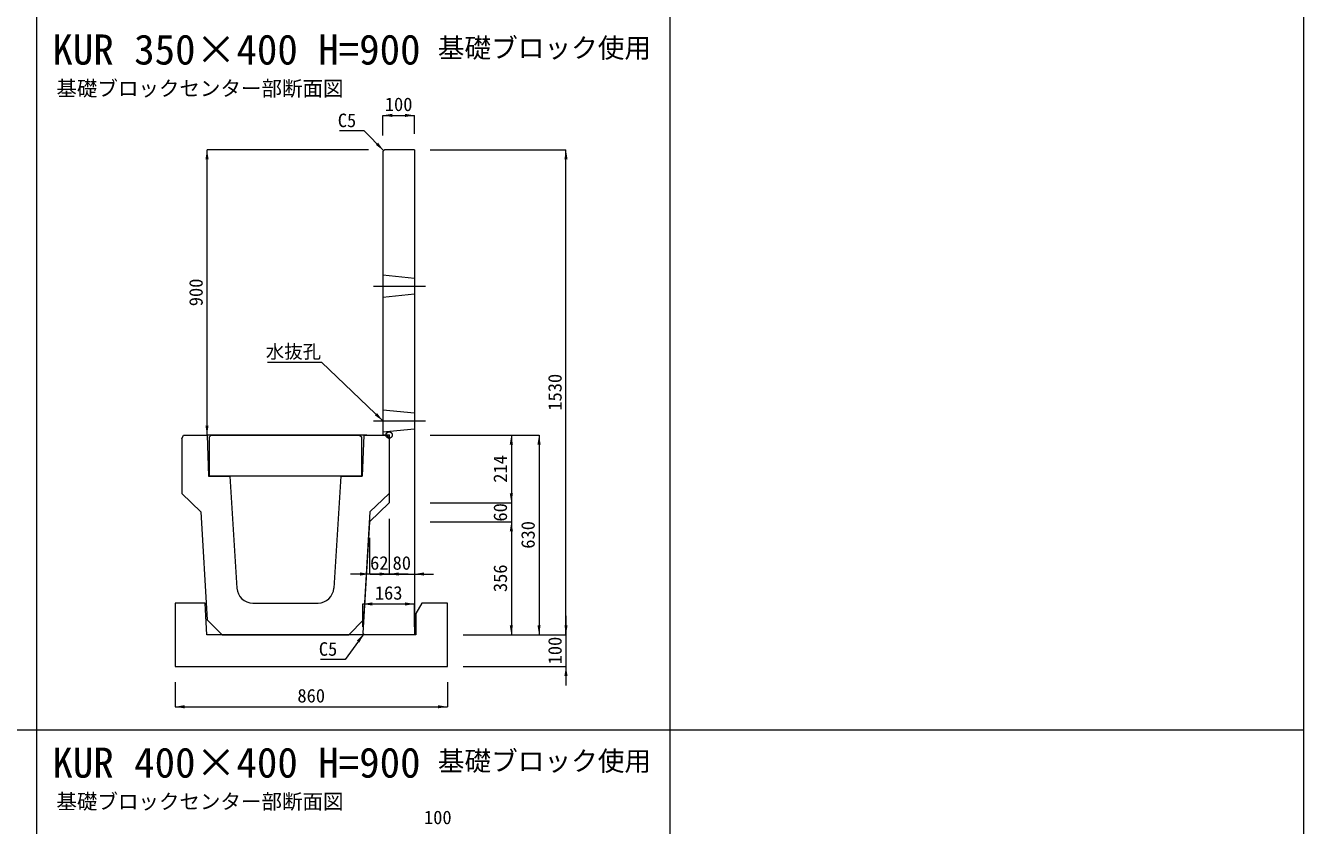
# Model space of a CAD drawing. Units: millimetres at full size, sheet at 1:40. Extents: x 86 to 35886, y -15691 to 10257.
# Drawn here: x 31852 to 35886, y -11292 to -8769 of the extents above; entities that cross this region are included whole.
import ezdxf
from ezdxf.enums import TextEntityAlignment as Align

# ---------------------------------------------------------------- set-up
doc = ezdxf.new("R2010")
doc.units = ezdxf.units.MM
doc.header["$LTSCALE"] = 40
doc.header["$PDMODE"] = 32
doc.header["$PDSIZE"] = 20
doc.linetypes.add('DASHED', pattern=[7.5, 6, -1.5])
doc.linetypes.add('USER1', pattern=[28.575, 19.05, -3.175, 3.175, -3.175])
for name, color, linetype, lineweight in [('0_2', 7, 'USER1', 5), ('パネックスKUR', 2, 'Continuous', 20), ('図枠', 5, 'Continuous', 13), ('基礎ブロック', 2, 'Continuous', 13), ('寸法線', 7, 'Continuous', 13), ('引出線', 4, 'Continuous', 13), ('本体', 2, 'Continuous', 13), ('補助線', 8, 'USER1', 13)]:
    doc.layers.add(name, color=color, linetype=linetype, lineweight=lineweight)
doc.layers.add('文字', color=7, linetype='Continuous')
doc.styles.add('ＭＳ ゴシック', font='')
doc.styles.get('ＭＳ ゴシック').set_extended_font_data('MS Gothic')

# ---------------------------------------------------------------- blocks, each defined once
blk = doc.blocks.new('filled_arrow')
at = {"color": 0, "linetype": 'Continuous', "lineweight": -2}
blk.add_solid([(7.5, 1.25), (0, 0), (7.5, -1.25)], dxfattribs=at)

msp = doc.modelspace()

# ---------------------------------------------------------------- linework, layer by layer
at = {"layer": 'パネックスKUR'}
for p, q in [((32979.55, -9165.56), (32984.55, -9160.56)), ((32979.55, -9165.56), (32979.55, -10060.56)), ((33079.55, -9160.56), (32984.55, -9160.56)), ((33079.55, -9160.56), (33079.55, -10690.56)), ((32999.55, -10060.56), (32979.55, -10060.56)), ((32999.55, -10060.56), (32999.55, -10274.56)), ((32999.55, -10274.56), (32937.55, -10334.56)), ((32937.55, -10334.56), (32916.85, -10685.57)), ((32921.55, -10690.56), (32916.85, -10685.57)), ((33079.55, -10690.56), (32921.55, -10690.56))]:
    msp.add_line(p, q, dxfattribs=at)
at = {"layer": 'パネックスKUR', "linetype": 'DASHED', "lineweight": 9}
for p, q in [((32979.55, -9555.56), (33079.55, -9565.56)), ((32979.55, -9625.56), (33079.55, -9615.56)), ((32979.55, -9980.56), (33079.55, -9990.56)), ((32979.55, -10050.56), (33079.55, -10040.56))]:
    msp.add_line(p, q, dxfattribs=at)
at = {"layer": '図枠'}
for p, q in [((31886.23, -1890.56), (31886.23, -15690.56)), ((33886.23, -1890.56), (33886.23, -15690.56)), ((35886.23, -1890.56), (35886.23, -15690.56)), ((18686.23, -10990.56), (35886.23, -10990.56))]:
    msp.add_line(p, q, dxfattribs=at)
at = {"layer": '基礎ブロック', "lineweight": 20}
for p, q in [((32418.55, -10590.56), (32323.55, -10590.56)), ((32323.55, -10590.56), (32323.55, -10790.56)), ((32423.55, -10690.56), (32418.55, -10590.56)), ((33102.55, -10590.56), (33083.55, -10623.56)), ((33183.55, -10590.56), (33102.55, -10590.56)), ((33183.55, -10790.56), (33183.55, -10590.56)), ((33083.55, -10623.56), (33083.55, -10690.56)), ((33083.55, -10690.56), (32423.55, -10690.56)), ((32323.55, -10790.56), (33183.55, -10790.56))]:
    msp.add_line(p, q, dxfattribs=at)
at = {"layer": '寸法線'}
for p, q in [((32979.55, -9052.01), (33079.55, -9052.01)), ((32979.55, -9115.56), (32979.55, -9052.01)), ((33079.55, -9110.56), (33079.55, -9052.01)), ((32424.55, -10060.56), (32424.55, -9160.56)), ((32934.55, -9160.56), (32424.55, -9160.56)), ((33129.55, -9160.56), (33557.89, -9160.56)), ((33557.89, -10690.56), (33557.89, -9160.56)), ((32929.55, -10060.56), (32424.55, -10060.56)), ((33129.55, -10060.56), (33472.89, -10060.56)), ((33129.55, -10060.56), (33385.39, -10060.56)), ((33385.39, -10060.56), (33385.39, -10274.56)), ((33472.89, -10060.56), (33472.89, -10690.56)), ((33079.55, -10125.56), (33079.55, -10499.16)), ((33385.39, -10214.56), (33385.39, -10394.56)), ((33129.55, -10274.56), (33385.39, -10274.56)), ((33129.55, -10274.56), (33385.39, -10274.56)), ((32999.55, -10324.56), (32999.55, -10499.16)), ((32999.55, -10324.56), (32999.55, -10499.16)), ((33129.55, -10334.56), (33385.39, -10334.56)), ((33129.55, -10334.56), (33385.39, -10334.56)), ((33385.39, -10334.56), (33385.39, -10690.56)), ((32937.55, -10384.56), (32937.55, -10499.16)), ((33059.55, -10499.16), (32877.55, -10499.16)), ((32939.55, -10499.16), (33139.55, -10499.16)), ((32916.55, -10593.64), (33079.55, -10593.64)), ((32916.55, -10665.56), (32916.55, -10593.64)), ((33079.55, -10665.56), (33079.55, -10593.64)), ((33557.89, -10630.56), (33557.89, -10850.56)), ((33233.55, -10690.56), (33557.89, -10690.56)), ((33233.55, -10690.56), (33557.89, -10690.56)), ((33233.55, -10690.56), (33472.89, -10690.56)), ((33233.55, -10690.56), (33385.39, -10690.56)), ((33233.55, -10790.56), (33557.89, -10790.56)), ((32323.55, -10840.56), (32323.55, -10918.03)), ((33183.55, -10840.56), (33183.55, -10918.03)), ((32323.55, -10918.03), (33183.55, -10918.03))]:
    msp.add_line(p, q, dxfattribs=at)
at = {"layer": '引出線'}
for points in [[(32982.05, -9163.06), (32920.56, -9100.35), (32842.79, -9100.35)], [(32979.55, -10015.56), (32787.09, -9832.12), (32615.35, -9832.12)], [(32919.2, -10688.07), (32860.77, -10768.33), (32783, -10768.33)]]:
    msp.add_lwpolyline(points, dxfattribs=at)
at = {"layer": '本体'}
for p, q in [((32344.55, -10072.56), (32350.55, -10060.56)), ((32344.55, -10072.56), (32344.55, -10244.56)), ((32350.55, -10060.56), (32424.55, -10060.56)), ((32424.55, -10060.56), (32429.55, -10190.56)), ((32919.55, -10060.56), (32914.55, -10190.56)), ((32919.55, -10060.56), (32993.55, -10060.56)), ((32999.55, -10072.56), (32993.55, -10060.56)), ((32999.55, -10072.56), (32999.55, -10244.56)), ((32429.55, -10190.56), (32497.05, -10190.56)), ((32497.05, -10190.56), (32519.12, -10543.68)), ((32847.05, -10190.56), (32824.98, -10543.68)), ((32847.05, -10190.56), (32914.55, -10190.56)), ((32344.55, -10244.56), (32405.05, -10302.56)), ((32999.55, -10244.56), (32939.05, -10302.56)), ((32405.05, -10302.56), (32425.19, -10643.7)), ((32939.05, -10302.56), (32918.92, -10643.7)), ((32569.02, -10590.56), (32775.08, -10590.56)), ((32472.05, -10690.56), (32425.19, -10643.7)), ((32872.05, -10690.56), (32918.92, -10643.7)), ((32472.05, -10690.56), (32872.05, -10690.56))]:
    msp.add_line(p, q, dxfattribs=at)
at = {"layer": '本体', "lineweight": 20}
msp.add_lwpolyline([(32432.05, -10190.56), (32432.05, -10066.56), (32438.05, -10060.56), (32906.05, -10060.56), (32912.05, -10066.56), (32912.05, -10190.56)], close=True, dxfattribs=at)
at = {"layer": '本体'}
for centre, start, end in [((32569.02, -10540.56), 183.57633, 270), ((32775.08, -10540.56), 270, 356.42367)]:
    msp.add_arc(centre, 50, start, end, dxfattribs=at)
at = {"layer": '補助線'}
for p, q in [((32950.19, -9590.56), (33113.91, -9590.56)), ((32950.19, -10015.56), (33113.91, -10015.56))]:
    msp.add_line(p, q, dxfattribs=at)
msp.add_point((32999.55, -10060.56), dxfattribs=at)

# ---------------------------------------------------------------- block references
at = {"layer": '寸法線', "xscale": 4, "yscale": 4}
for p in [(32979.55, -9052.01), (32999.55, -10499.16), (33079.55, -10499.16), (32916.55, -10593.64), (32323.55, -10918.03)]:
    msp.add_blockref('filled_arrow', p, dxfattribs=at)
for p, rotation in [((33079.55, -9052.01), 180), ((32424.55, -9160.56), 270), ((33557.89, -9160.56), 270), ((32424.55, -10060.56), 90), ((33385.39, -10060.56), 270), ((33472.89, -10060.56), 270), ((33385.39, -10274.56), 90), ((33385.39, -10274.56), 90), ((33385.39, -10334.56), 270), ((33385.39, -10334.56), 270), ((32937.55, -10499.16), 180), ((32999.55, -10499.16), 180), ((33079.55, -10593.64), 180), ((33385.39, -10690.56), 90), ((33472.89, -10690.56), 90), ((33557.89, -10690.56), 90), ((33557.89, -10690.56), 90), ((33557.89, -10790.56), 270), ((33183.55, -10918.03), 180)]:
    msp.add_blockref('filled_arrow', p, dxfattribs=dict(at, rotation=rotation))
at = {"layer": '引出線', "xscale": 4, "yscale": 4}
for p, rotation in [((32982.05, -9163.06), 134.4), ((32979.55, -10015.56), 136.4), ((32919.2, -10688.07), 233.9)]:
    msp.add_blockref('filled_arrow', p, dxfattribs=dict(at, rotation=rotation))

# ---------------------------------------------------------------- texts
at = {"layer": '0_2', "style": 'ＭＳ ゴシック'}
for p in [(31948.99, -9004.99), (31948.99, -11254.99)]:
    msp.add_text('基礎ブロックセンター部断面図', height=47.47, dxfattribs=at).set_placement(p, align=Align.BOTTOM_LEFT)
at = {"layer": '寸法線', "style": 'ＭＳ ゴシック'}
for s, p in [('100', (33029.55, -9017.01)), ('62', (32968.55, -10464.16)), ('80', (33039.55, -10464.16)), ('163', (32998.05, -10558.64)), ('860', (32753.55, -10883.03)), ('100', (33153.23, -11267.01))]:
    msp.add_text(s, height=42.72, dxfattribs=at).set_placement(p, align=Align.MIDDLE_CENTER)
for s, p in [('900', (32389.55, -9610.56)), ('1530', (33522.89, -9925.56)), ('214', (33350.39, -10167.56)), ('60', (33350.39, -10304.56)), ('630', (33437.89, -10375.56)), ('356', (33350.39, -10512.56)), ('100', (33522.89, -10740.56))]:
    msp.add_text(s, height=42.72, rotation=90, dxfattribs=at).set_placement(p, align=Align.MIDDLE_CENTER)
at = {"layer": '引出線', "style": 'ＭＳ ゴシック'}
for s, p in [('C5', (32895.56, -9046.35)), ('水抜孔', (32784.84, -9775.83)), ('C5', (32835.77, -10714.33))]:
    msp.add_text(s, height=42.72, dxfattribs=at).set_placement(p, align=Align.TOP_RIGHT)
at = {"layer": '文字', "style": 'ＭＳ ゴシック'}
for s, p in [('KUR 350×400 H=900', (31936.23, -8920.06)), ('KUR 400×400 H=900', (31936.23, -11170.06))]:
    msp.add_text(s, height=94.94, dxfattribs=at).set_placement(p, align=Align.BOTTOM_LEFT)
for p in [(33826.61, -8839.1), (33826.61, -11089.1)]:
    msp.add_text('基礎ブロック使用', height=61.71, dxfattribs=at).set_placement(p, align=Align.MIDDLE_RIGHT)

doc.saveas('drawing.dxf')
